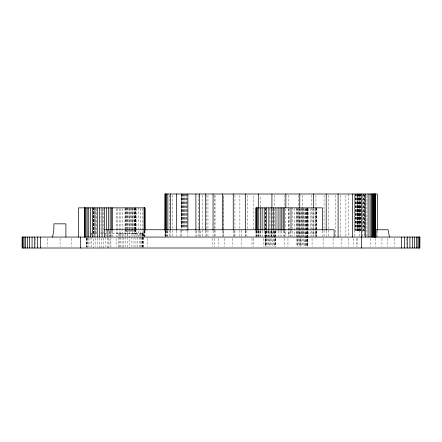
<?xml version="1.0" encoding="UTF-8"?>
<svg xmlns="http://www.w3.org/2000/svg" width="442" height="442" viewBox="0 0 442 442"><rect width="100%" height="100%" fill="white"/><g stroke="black" fill="none" stroke-linecap="round" stroke-linejoin="round"><path stroke-width="0.33" stroke-dasharray="2.21 1.66" d="M253.575 229.072L253.575 195.37M260.266 207.06L260.46 195.37M181.419 230.486L187.22 230.486M362.346 230.486L364.346 230.486L364.346 193.994M90.002 233.409L96.787 233.409M100.704 233.409L143.158 233.409L143.158 246.68M260.703 231.089L260.946 236.393M406.397 238.426L406.397 246.636M394.717 238.426L394.717 246.636M387.419 238.426L387.419 246.636M381.943 238.426L381.943 246.636M377.33 230.906L377.33 236.376M375.744 238.426L375.744 246.636M370.269 238.426L370.269 246.636M366.948 195.358L366.954 236.376M364.23 193.994L364.23 236.376M364.153 195.358L364.153 236.376M364.026 193.994L364.026 230.486M363.722 193.994L363.722 230.486M363.335 193.994L363.335 230.486M362.871 193.994L362.871 230.486M362.733 195.358L362.733 236.376M360.683 193.994L360.683 230.486L354.882 230.486L354.932 193.994M360.556 193.994L360.556 230.486M360.158 193.994L360.158 230.486M359.943 193.994L359.943 230.486M359.843 195.358L359.843 236.376M359.584 193.994L359.584 230.486M359.352 193.994L359.352 230.486M358.981 193.994L358.981 230.486M358.805 193.994L358.805 230.486M358.363 193.994L358.363 230.486M358.307 193.994L358.307 230.486M357.882 193.994L357.882 230.486M357.86 238.426L357.86 246.636M357.749 193.994L357.749 230.486M357.534 195.37L357.534 230.486M357.28 193.994L357.28 230.486M357.164 193.994L357.164 230.486M357.125 193.994L357.125 230.486M356.81 238.426L356.81 246.636M356.611 193.994L356.611 230.486M356.114 193.994L356.114 230.486M355.688 193.994L355.688 230.486M355.34 193.994L355.34 230.486M355.086 193.994L355.086 230.486M354.694 195.358L354.694 236.376M353.688 238.426L353.688 246.636M348.589 238.426L348.589 246.636M348.252 193.994L348.252 236.376M345.898 195.358L345.898 236.376M341.655 238.426L341.655 246.636M340.506 195.358L340.506 236.376M335.6 195.358L335.6 236.376M333.091 238.426L333.091 246.636M328.743 195.358L328.743 236.376M326.202 230.906L326.202 236.376M324.052 195.358L324.052 236.376M323.135 238.426L323.135 246.636M322.406 230.945L322.406 236.382M316.555 207.862L316.555 236.382M316.439 207.862L316.439 236.382M316.268 208.541L316.268 236.382M315.931 195.358L315.936 236.382M315.594 208.541L315.594 236.382M315.047 208.541L315.047 236.382M313.798 207.862L313.798 236.382M313.317 209.033L313.317 236.376M312.234 208.541L312.234 236.382M312.08 238.426L312.08 246.636M311.538 195.358L311.538 206.983M311.538 207.663L311.538 236.376M310.383 208.541L310.383 236.382M308.306 208.541L308.306 236.382M307.433 207.862L307.433 246.647M307.394 208.541L307.394 246.647M307.328 208.541L307.328 246.647M307.201 208.541L307.201 246.647M307.074 207.862L307.074 246.647M306.87 208.541L306.87 246.647M306.405 208.541L306.405 246.647M306.057 208.541L306.057 236.382M305.814 208.541L305.814 246.647M305.124 208.541L305.124 246.647M304.345 208.541L304.345 246.647M303.693 208.541L303.693 236.382M303.499 207.862L303.499 246.647M302.615 207.862L302.615 246.647M302.361 195.358L302.361 208.348M302.361 209.033L302.361 236.376M301.709 208.541L301.709 246.647M301.284 207.862L301.284 236.382M300.814 208.541L300.814 246.647M300.245 238.426L300.245 246.636M299.947 208.541L299.947 246.647M299.764 209.033L299.764 236.376M299.14 207.862L299.14 246.647M298.891 208.541L298.891 236.382M298.367 195.358L298.367 206.983M298.367 207.663L298.405 246.647M297.77 207.862L297.77 246.647M297.245 208.541L297.245 246.647M296.853 207.862L296.853 246.647M296.588 208.541L296.588 236.382M294.427 208.541L294.427 236.382M292.471 207.862L292.471 236.382M290.996 230.945L290.996 236.382M290.775 230.945L290.775 236.382M289.383 208.541L289.383 236.382M288.372 195.358L288.372 208.348M288.372 209.033L288.372 236.376M288.339 208.541L288.339 236.382M287.963 238.426L287.963 246.636M285.852 209.033L285.852 236.376M284.869 195.358L284.869 206.983M284.869 230.906L284.869 236.376M284.83 238.426L284.83 246.636M284.184 230.945L284.184 236.382M283.14 230.945L283.14 236.382M281.747 230.945L281.747 236.382M280.051 230.945L280.051 236.382M278.095 230.945L278.095 236.382M275.935 230.945L275.935 236.382M275.67 230.995L275.67 246.647M275.598 238.426L275.598 246.636M275.272 230.995L275.272 246.647M274.753 208.541L274.753 246.647M274.3 195.358L274.3 206.983M274.3 230.906L274.3 236.376M274.117 230.995L274.117 246.647M273.631 230.945L273.631 236.382M273.383 230.995L273.383 246.647M272.576 208.541L272.576 246.647M271.924 209.033L271.924 236.376M271.708 230.995L271.708 246.647M271.366 230.906L271.366 236.376M271.239 230.945L271.239 236.382M270.813 230.995L270.813 246.647M269.907 208.541L269.907 246.647M269.023 230.995L269.023 246.647M268.83 230.945L268.83 236.382M268.178 230.995L268.178 246.647M267.399 230.995L267.399 246.647M266.708 230.995L266.708 246.647M266.465 230.945L266.465 236.382M266.117 230.995L266.117 246.647M265.653 208.541L265.653 246.647M265.449 207.862L265.449 246.647M265.322 208.541L265.322 246.647M265.194 230.995L265.194 246.647M265.128 230.995L265.084 246.647M264.217 230.945L264.217 236.382M263.493 238.426L263.493 246.636M262.139 230.945L262.139 236.382M260.288 230.945L260.288 236.382M259.89 231.089L259.89 236.393M258.719 230.945L258.719 236.382M258.299 230.906L258.299 236.376M258.194 230.906L258.194 236.376M257.476 230.945L257.476 236.382M256.929 230.945L256.929 236.382M256.587 230.945L256.587 236.382M256.255 230.945L256.255 236.382M256.078 230.945L256.078 236.382M255.968 230.945L255.968 236.382M253.421 238.426L253.421 246.636M252.006 238.426L252.006 246.636M247.255 195.37L247.255 229.072M246.879 230.42L246.879 236.393M245.68 230.906L245.68 236.376M245.304 230.906L245.304 236.376M241.641 230.42L241.641 236.393M241.465 238.426L241.465 246.636M239.879 195.37L239.879 229.072M239.879 230.42L239.879 236.393M234.929 195.358L234.929 236.376M234.133 230.906L234.133 236.376M233.243 230.906L233.243 236.376M232.172 238.426L232.172 246.636M224.392 238.426L224.392 246.636M222.414 230.906L222.414 236.376M218.354 238.426L218.354 246.636M215.039 195.358L215.039 236.376M214.166 195.358L214.166 236.376M214.232 238.426L214.232 246.636M213.061 230.906L213.061 236.376M212.138 238.426L212.138 246.636M207.961 195.358L207.961 236.376M206.226 195.358L206.226 236.376M205.408 230.906L205.408 236.376M202.779 195.358L202.779 236.376M200.176 230.906L200.176 236.376M199.618 230.906L199.64 236.376M198.557 195.358L198.557 236.376M196.176 230.906L196.176 236.376M195.889 230.906L195.889 236.376M187.878 230.906L187.878 236.376M187.22 193.994L187.22 228.426M186.695 193.994L186.695 228.426M186.121 193.994L186.121 228.426M185.518 193.994L185.518 228.426M184.9 193.994L184.9 228.426M184.286 193.994L184.286 228.426M183.701 193.994L183.701 228.426M183.148 193.994L183.148 228.426M182.651 193.994L182.651 228.426M182.226 193.994L182.226 228.426M181.877 193.994L181.877 228.426M181.623 193.994L181.623 228.426M181.469 193.994L181.469 228.426M181.419 193.994L181.419 228.426M181.22 195.358L181.22 236.376M180.855 230.42L180.855 236.393M176.491 230.906L176.491 236.376M172.816 195.358L172.816 236.376M170.502 230.906L170.502 236.376M169.468 195.358L169.468 236.376M167.855 230.906L167.855 236.376M167.452 230.906L167.452 236.376M166.496 230.906L166.496 236.376M166.203 230.906L166.203 236.376M165.789 230.906L165.789 236.376M165.584 230.906L165.584 236.376M165.347 230.906L165.347 236.376M165.214 230.906L165.214 236.376M165.093 236.376L165.093 230.906L164.988 236.376M147.534 238.426L147.534 246.636M144.987 230.945L144.987 236.382M144.871 230.945L144.871 236.382M144.7 230.945L144.7 236.382M144.363 230.945L144.363 236.382M144.026 230.945L144.026 236.382M143.479 230.945L143.479 236.382M143.064 233.409L143.064 248.006M142.91 233.409L142.91 248.006M142.617 233.409L142.617 248.006M142.318 233.409L142.318 248.006M142.23 208.541L142.23 236.382M141.843 233.409L141.843 248.006M140.749 233.409L140.749 248.006M140.661 208.541L140.661 236.382M139.379 233.409L139.379 248.006M138.816 207.862L138.816 236.382M137.76 233.409L137.76 248.006M136.738 208.541L136.738 236.382M135.943 233.409L135.943 248.006M135.865 207.862L135.827 228.575M135.865 229.265L135.827 233.409M135.76 207.862L135.76 228.575M135.76 229.265L135.76 233.409M135.633 207.862L135.633 228.575M135.633 229.265L135.633 233.409M135.506 207.862L135.506 228.575M135.506 229.265L135.506 233.409M135.302 207.862L135.302 228.575M135.302 229.265L135.302 233.409M134.832 207.862L134.832 228.575M134.832 229.265L134.832 233.409M134.49 208.541L134.49 236.382M134.246 207.862L134.246 228.575M134.246 229.265L134.246 233.409M133.976 233.409L133.976 248.006M133.55 207.862L133.55 228.575M133.55 229.265L133.55 233.409M132.771 207.862L132.771 228.575M132.771 229.265L132.771 233.409M132.125 208.541L132.125 236.382M131.931 207.862L131.931 228.575M131.931 229.265L131.909 248.006M131.042 207.862L131.042 228.575M131.042 229.265L131.042 233.409M130.141 207.862L130.141 228.575M130.141 229.265L130.141 233.409M129.716 208.541L129.799 248.006M129.246 207.862L129.246 228.575M129.246 229.265L129.246 233.409M128.379 207.862L128.379 228.575M128.379 229.265L128.379 233.409M127.71 233.409L127.71 248.006M127.567 207.862L127.567 228.575M127.567 229.265L127.567 233.409M127.324 207.862L127.324 236.382M126.837 207.862L126.837 228.575M126.837 229.265L126.837 233.409M126.202 207.862L126.202 228.575M126.202 229.265L126.202 233.409M125.677 207.862L125.677 228.575M125.677 229.265L125.688 248.006M125.285 207.862L125.285 228.575M125.285 229.265L125.285 233.409M125.02 208.541L125.02 236.382M123.799 233.409L123.799 248.006M122.859 208.541L122.859 236.382M122.091 233.409L122.091 248.006M120.904 208.541L120.904 236.382M120.605 233.409L120.605 248.006M119.39 233.409L119.39 248.006M119.207 208.541L119.207 236.382M118.473 233.409L118.473 248.006M117.815 208.541L117.815 236.382M116.771 208.541L116.771 236.382M116.124 238.426L116.124 246.636M112.616 230.945L112.616 236.382M111.566 230.945L111.566 236.382M110.914 233.409L110.914 248.006M110.18 230.945L110.18 236.382M109.953 230.945L109.997 246.68M109.583 231.089L109.583 236.393M108.782 238.056L108.782 248.006M107.295 238.056L107.295 248.006M106.528 230.945L106.528 236.382M105.583 233.409L105.583 246.68M103.693 238.056L103.693 248.006M103.185 208.552L103.185 233.409M101.677 238.056L101.677 248.006M101.003 208.552L101.003 233.409M99.583 238.056L99.583 248.006M97.478 238.056L97.478 246.68M96.61 208.552L96.61 233.409M95.831 207.862L95.831 233.409M95.406 238.056L95.406 246.68M93.875 207.862L93.875 233.409M93.748 207.862L93.748 233.409M93.627 207.862L93.627 233.409M93.56 207.862L93.56 233.409M93.516 207.862L93.439 248.006M91.621 233.409L91.621 246.68M90.002 238.056L90.002 246.68M88.632 238.056L88.632 246.68M87.544 238.056L87.544 246.68M87.063 238.056L87.063 248.006M86.765 238.056L86.765 246.68M86.472 238.056L86.472 246.68M86.323 238.056L86.323 246.68M86.223 238.056L86.223 246.68M71.703 238.426L71.731 246.636M60.09 238.426L60.057 246.636M47.283 238.426L47.283 246.636M35.603 238.426L35.603 246.636M223.834 236.376L223.834 195.358L223.812 236.376"/><path stroke-width="0.66" d="M52.581 237.056L53.869 229.757L53.869 223.84L65.897 223.84L65.897 237.056M164.988 193.994L377.33 193.994L377.33 230.221M104.345 229.757L334.135 229.757L334.135 237.056M389.419 237.056L388.131 229.757L376.103 229.757L376.103 237.056M419.673 237.056L419.673 248.006M419.005 237.056L419.005 248.006M417.911 237.056L417.911 248.006M416.414 237.056L416.414 248.006M414.557 237.056L414.557 248.006M412.38 237.056L412.38 248.006M409.938 237.056L409.938 248.006M407.292 237.056L407.292 248.006M404.507 237.056L404.507 248.006M401.651 237.056L401.651 248.006M375.407 193.994L375.407 237.056M375.181 193.994L375.181 237.056M374.949 193.994L374.938 237.056M374.728 193.994L374.728 237.056M374.413 193.994L374.413 237.056M373.998 193.994L373.998 237.056M373.479 193.994L373.479 237.056M372.849 193.994L372.849 237.056M372.125 193.994L372.125 237.056M371.214 193.994L371.214 237.056M370.031 193.994L370.031 237.056M368.092 193.994L368.092 237.056M365.401 193.994L365.401 237.056M361.506 248.006L361.44 193.994M352.545 193.994L352.545 237.056M338.102 193.994L338.102 237.056M326.202 193.994L326.202 230.221M322.406 230.265L322.406 207.862L255.968 207.862L255.968 230.265M313.317 193.994L313.317 207.663M299.764 193.994L299.764 207.663M290.996 207.862L290.996 230.265M285.852 193.994L285.852 207.663M284.184 207.862L284.184 230.265M283.14 207.862L283.14 230.265M281.747 207.862L281.747 230.265M280.051 207.862L280.051 230.265M278.095 207.862L278.095 230.265M275.935 207.862L275.935 230.265M273.631 207.862L273.631 230.265M271.924 193.994L271.924 207.663M271.239 207.862L271.239 230.265M268.83 207.862L268.83 230.265M266.465 207.862L266.465 230.265M264.217 207.862L264.217 230.265M262.139 207.862L262.139 230.265M260.288 207.862L260.288 230.265M258.719 207.862L258.719 230.265M258.299 193.994L258.299 207.663M257.476 207.862L257.476 230.265M256.587 207.862L256.587 230.265M256.078 207.862L256.078 230.265M245.304 193.994L245.304 230.221M233.243 193.994L233.243 230.221M222.414 193.994L222.414 230.221M213.061 193.994L213.061 230.221M205.408 193.994L205.408 230.221M199.64 193.994L199.64 230.221M195.889 193.994L195.889 230.221M187.878 193.994L187.878 230.221M176.491 193.994L176.491 230.221M170.502 193.994L170.502 230.221M167.855 193.994L167.855 230.221M166.496 193.994L166.496 230.221M165.789 193.994L165.789 230.221M165.347 193.994L165.347 230.221M165.093 230.221L165.093 193.994L164.988 230.221M144.987 230.265L144.987 207.862L78.549 207.862L78.549 237.056M144.871 207.862L144.871 230.265M144.7 207.862L144.7 230.265M144.026 207.862L144.026 230.265M112.616 207.862L112.616 230.265M111.566 207.862L111.566 230.265M110.18 207.862L110.18 230.265M108.483 207.862L108.483 230.265M107.865 229.757L107.865 237.056M106.528 207.862L106.528 230.265M104.367 207.862L104.345 237.056M102.058 207.862L102.058 237.056M99.671 207.862L99.671 237.056M97.257 207.862L97.257 237.056M94.897 207.862L94.897 237.056M92.649 207.862L92.649 237.056M90.571 207.862L90.571 237.056M88.72 207.862L88.72 237.056M87.151 207.862L87.151 237.056M85.908 207.862L85.908 237.056M85.019 207.862L85.019 237.056M84.51 207.862L84.51 237.056M84.4 207.862L84.4 237.056M80.494 237.056L80.494 248.006M40.349 237.056L40.349 248.006M37.493 237.056L37.493 248.006M34.708 237.056L34.708 248.006M32.062 237.056L32.062 248.006M29.62 237.056L29.62 248.006M27.443 237.056L27.443 248.006M25.586 237.056L25.586 248.006M24.089 237.056L24.089 248.006M22.995 237.056L22.995 248.006M22.327 237.056L22.327 248.006M419.9 237.056L22.1 237.056L22.1 248.006L419.9 248.006L419.9 237.056"/></g></svg>
